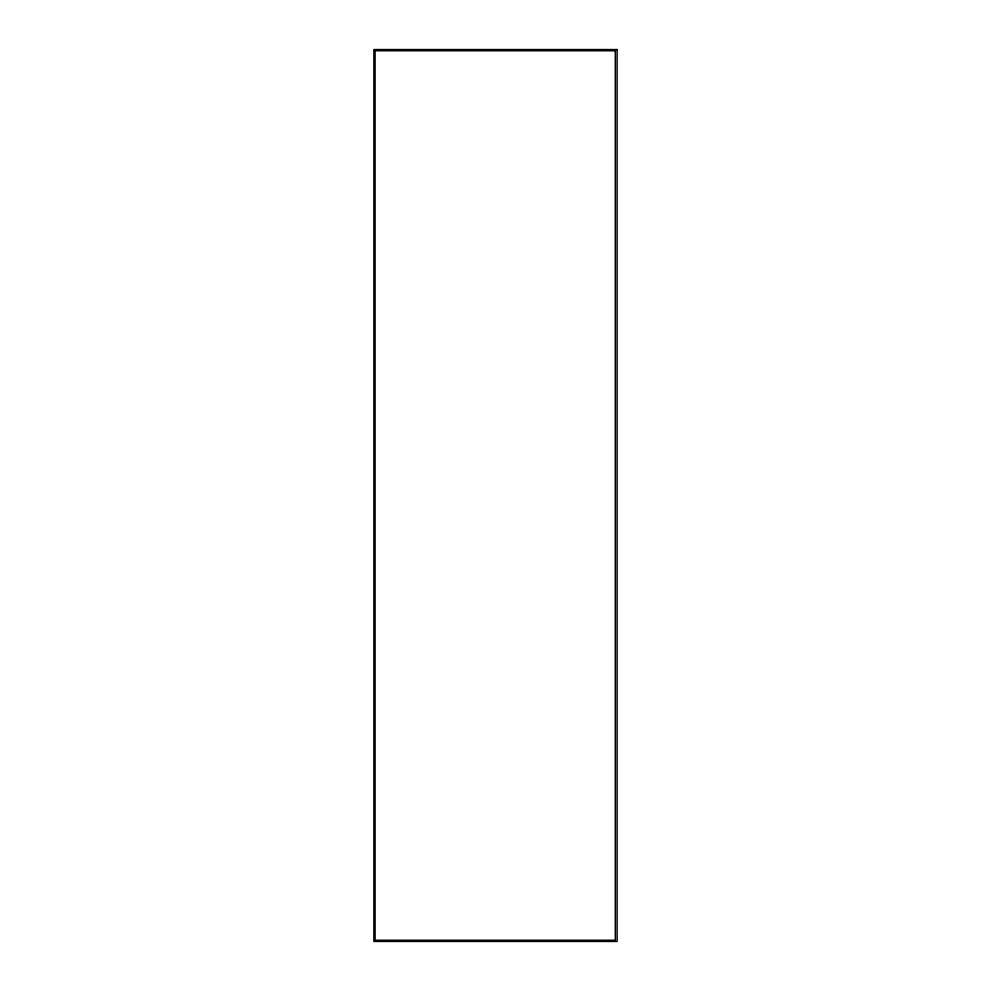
<?xml version="1.0" encoding="UTF-8"?>
<svg xmlns="http://www.w3.org/2000/svg" width="991" height="991" viewBox="0 0 991 991"><rect width="100%" height="100%" fill="white"/><g stroke="black" fill="none" stroke-linecap="round" stroke-linejoin="round"><path stroke-width="1.49" d="M617.12 49.55L373.88 49.55L373.88 941.45L617.12 941.45L617.12 49.55M615.3 50.764L375.094 50.764L375.094 940.236L615.3 940.236L615.3 50.764"/></g></svg>
